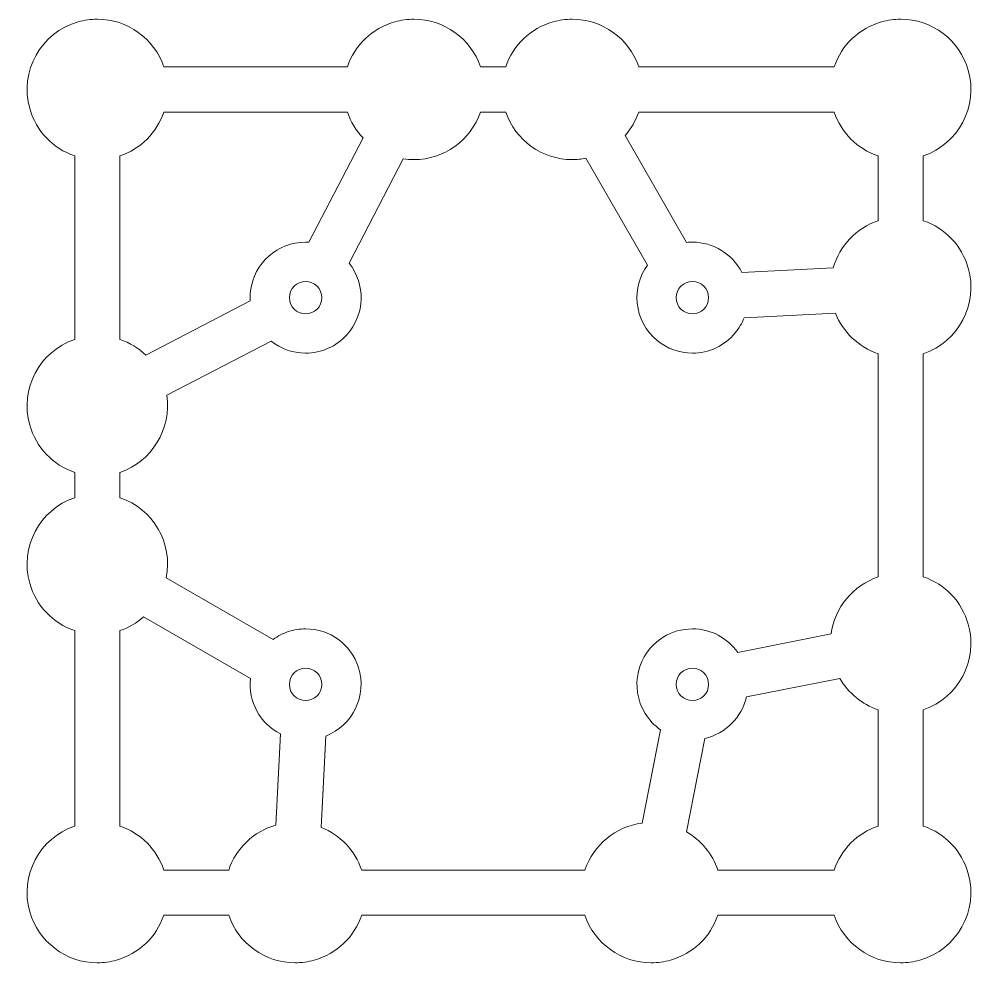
# Model space of a CAD drawing. Header units: inches. Extents: x 5 to 166, y 136 to 295.
import ezdxf

# ---------------------------------------------------------------- set-up
doc = ezdxf.new("R2010")
doc.units = ezdxf.units.IN
doc.header["$MEASUREMENT"] = 0

# ---------------------------------------------------------------- blocks, each defined once
blk = doc.blocks.new('block 2')
at = {"color": 7, "lineweight": 15, "true_color": 0xffffff}
blk.add_open_spline([(117.7, 180.32), (116.19, 180.32), (114.97, 181.54), (114.97, 183.04), (114.97, 184.55), (116.19, 185.77), (117.7, 185.77), (119.2, 185.77), (120.42, 184.55), (120.42, 183.04), (120.42, 181.54), (119.2, 180.32), (117.7, 180.32)], degree=3, knots=[0, 0, 0, 0, 1, 1, 1, 2, 2, 2, 3, 3, 3, 4, 4, 4, 4], dxfattribs=at)
blk = doc.blocks.new('block 3')
at = {"color": 7, "lineweight": 15, "true_color": 0xffffff}
blk.add_open_spline([(62.12, 151.84), (61, 155.12), (58.51, 157.74), (55.3, 159.01), (55.3, 159.01), (56.07, 174.35), (56.07, 174.35), (60.63, 176.11), (63.09, 181.17), (61.58, 185.89), (60.34, 189.76), (56.77, 192.37), (52.7, 192.37), (51.74, 192.37), (50.78, 192.22), (49.85, 191.93), (48.91, 191.62), (48.02, 191.17), (47.22, 190.59), (47.22, 190.59), (29.27, 200.95), (29.27, 200.95), (30.44, 206.78), (27.13, 212.51), (21.5, 214.42), (21.5, 214.42), (21.5, 218.67), (21.5, 218.67), (26.88, 220.5), (30.22, 226.01), (29.36, 231.63), (29.36, 231.63), (46.89, 240.74), (46.89, 240.74), (48.54, 239.43), (50.58, 238.72), (52.69, 238.72), (55.34, 238.72), (57.87, 239.85), (59.63, 241.81), (62.7, 245.23), (62.82, 250.3), (60, 253.85), (60, 253.85), (69.11, 271.38), (69.11, 271.38), (69.71, 271.29), (70.31, 271.24), (70.9, 271.24), (75.95, 271.24), (80.45, 274.5), (82.07, 279.24), (82.07, 279.24), (86.32, 279.24), (86.32, 279.24), (87.94, 274.5), (92.45, 271.24), (97.49, 271.24), (98.26, 271.24), (99.03, 271.32), (99.79, 271.47), (99.79, 271.47), (110.15, 253.52), (110.15, 253.52), (108.8, 251.67), (108.19, 249.43), (108.42, 247.13), (108.66, 244.66), (109.85, 242.42), (111.78, 240.84), (113.44, 239.47), (115.54, 238.72), (117.69, 238.72), (120.5, 238.72), (123.12, 239.96), (124.9, 242.12), (125.53, 242.89), (126.03, 243.75), (126.39, 244.67), (126.39, 244.67), (141.73, 245.44), (141.73, 245.44), (143, 242.23), (145.62, 239.74), (148.9, 238.62), (148.9, 238.62), (148.9, 201.11), (148.9, 201.11), (144.68, 199.68), (141.6, 195.93), (141, 191.51), (141, 191.51), (125.32, 188.42), (125.32, 188.42), (123.57, 190.9), (120.76, 192.37), (117.69, 192.37), (115.96, 192.37), (114.26, 191.89), (112.79, 190.97), (108.42, 188.27), (107.06, 182.51), (109.77, 178.14), (110.42, 177.07), (111.3, 176.15), (112.32, 175.42), (112.32, 175.42), (109.23, 159.74), (109.23, 159.74), (104.81, 159.14), (101.06, 156.06), (99.63, 151.84), (99.63, 151.84), (62.12, 151.84), (62.12, 151.84)], degree=3, knots=[0, 0, 0, 0, 1, 1, 1, 2, 2, 2, 3, 3, 3, 4, 4, 4, 5, 5, 5, 6, 6, 6, 7, 7, 7, 8, 8, 8, 9, 9, 9, 10, 10, 10, 11, 11, 11, 12, 12, 12, 13, 13, 13, 14, 14, 14, 15, 15, 15, 16, 16, 16, 17, 17, 17, 18, 18, 18, 19, 19, 19, 20, 20, 20, 21, 21, 21, 22, 22, 22, 23, 23, 23, 24, 24, 24, 25, 25, 25, 26, 26, 26, 27, 27, 27, 28, 28, 28, 29, 29, 29, 30, 30, 30, 31, 31, 31, 32, 32, 32, 33, 33, 33, 34, 34, 34, 35, 35, 35, 36, 36, 36, 37, 37, 37, 38, 38, 38, 38], dxfattribs=at)
blk = doc.blocks.new('block 4')
at = {"color": 7, "lineweight": 15, "true_color": 0xffffff}
blk.add_open_spline([(52.7, 245.32), (51.19, 245.32), (49.97, 246.54), (49.97, 248.04), (49.97, 249.55), (51.19, 250.77), (52.7, 250.77), (54.2, 250.77), (55.42, 249.55), (55.42, 248.04), (55.42, 246.54), (54.2, 245.32), (52.7, 245.32)], degree=3, knots=[0, 0, 0, 0, 1, 1, 1, 2, 2, 2, 3, 3, 3, 4, 4, 4, 4], dxfattribs=at)
blk = doc.blocks.new('block 5')
at = {"color": 7, "lineweight": 15, "true_color": 0xffffff}
blk.add_open_spline([(152.69, 136.24), (147.65, 136.24), (143.14, 139.5), (141.52, 144.24), (141.52, 144.24), (121.97, 144.24), (121.97, 144.24), (120.72, 140.56), (117.79, 137.76), (114.01, 136.69), (112.96, 136.39), (111.88, 136.24), (110.79, 136.24), (105.75, 136.24), (101.24, 139.5), (99.62, 144.24), (99.62, 144.24), (62.12, 144.24), (62.12, 144.24), (60.87, 140.56), (57.94, 137.76), (54.16, 136.69), (53.11, 136.39), (52.03, 136.24), (50.94, 136.24), (45.9, 136.24), (41.39, 139.5), (39.77, 144.24), (39.77, 144.24), (28.87, 144.24), (28.87, 144.24), (27.62, 140.56), (24.69, 137.76), (20.91, 136.69), (19.86, 136.39), (18.78, 136.24), (17.69, 136.24), (12.44, 136.24), (7.78, 139.77), (6.34, 144.83), (4.62, 150.89), (7.99, 157.21), (13.9, 159.22), (13.9, 159.22), (13.9, 192.07), (13.9, 192.07), (10.21, 193.32), (7.41, 196.25), (6.34, 200.03), (4.62, 206.09), (7.99, 212.41), (13.9, 214.42), (13.9, 214.42), (13.9, 218.67), (13.9, 218.67), (10.21, 219.92), (7.41, 222.85), (6.34, 226.63), (4.62, 232.69), (7.99, 239.01), (13.9, 241.02), (13.9, 241.02), (13.9, 271.87), (13.9, 271.87), (10.21, 273.12), (7.41, 276.05), (6.34, 279.83), (4.57, 286.09), (8.22, 292.62), (14.48, 294.4), (15.53, 294.7), (16.62, 294.85), (17.7, 294.85), (22.75, 294.85), (27.25, 291.59), (28.87, 286.84), (28.87, 286.84), (59.72, 286.84), (59.72, 286.84), (60.97, 290.53), (63.91, 293.33), (67.68, 294.4), (68.73, 294.7), (69.82, 294.85), (70.9, 294.85), (75.95, 294.85), (80.45, 291.59), (82.07, 286.84), (82.07, 286.84), (86.32, 286.84), (86.32, 286.84), (87.57, 290.53), (90.51, 293.33), (94.28, 294.4), (95.33, 294.7), (96.42, 294.85), (97.5, 294.85), (102.55, 294.85), (107.05, 291.59), (108.67, 286.84), (108.67, 286.84), (141.52, 286.84), (141.52, 286.84), (142.77, 290.53), (145.71, 293.33), (149.48, 294.4), (150.53, 294.7), (151.62, 294.85), (152.7, 294.85), (157.95, 294.85), (162.62, 291.32), (164.05, 286.26), (165.77, 280.2), (162.4, 273.88), (156.5, 271.87), (156.5, 271.87), (156.5, 260.97), (156.5, 260.97), (160.18, 259.72), (162.98, 256.78), (164.05, 253.01), (165.77, 246.95), (162.4, 240.63), (156.5, 238.62), (156.5, 238.62), (156.5, 201.12), (156.5, 201.12), (160.18, 199.87), (162.98, 196.93), (164.05, 193.16), (165.77, 187.1), (162.4, 180.78), (156.5, 178.77), (156.5, 178.77), (156.5, 159.22), (156.5, 159.22), (160.18, 157.97), (162.98, 155.03), (164.05, 151.26), (165.82, 145), (162.17, 138.47), (155.91, 136.69), (154.86, 136.39), (153.78, 136.24), (152.69, 136.24)], degree=3, knots=[0, 0, 0, 0, 1, 1, 1, 2, 2, 2, 3, 3, 3, 4, 4, 4, 5, 5, 5, 6, 6, 6, 7, 7, 7, 8, 8, 8, 9, 9, 9, 10, 10, 10, 11, 11, 11, 12, 12, 12, 13, 13, 13, 14, 14, 14, 15, 15, 15, 16, 16, 16, 17, 17, 17, 18, 18, 18, 19, 19, 19, 20, 20, 20, 21, 21, 21, 22, 22, 22, 23, 23, 23, 24, 24, 24, 25, 25, 25, 26, 26, 26, 27, 27, 27, 28, 28, 28, 29, 29, 29, 30, 30, 30, 31, 31, 31, 32, 32, 32, 33, 33, 33, 34, 34, 34, 35, 35, 35, 36, 36, 36, 37, 37, 37, 38, 38, 38, 39, 39, 39, 40, 40, 40, 41, 41, 41, 42, 42, 42, 43, 43, 43, 44, 44, 44, 45, 45, 45, 46, 46, 46, 47, 47, 47, 48, 48, 48, 48], dxfattribs=at)
blk = doc.blocks.new('block 6')
at = {"color": 7, "lineweight": 15, "true_color": 0xffffff}
blk.add_open_spline([(117.7, 245.32), (116.19, 245.32), (114.97, 246.54), (114.97, 248.04), (114.97, 249.55), (116.19, 250.77), (117.7, 250.77), (119.2, 250.77), (120.42, 249.55), (120.42, 248.04), (120.42, 246.54), (119.2, 245.32), (117.7, 245.32)], degree=3, knots=[0, 0, 0, 0, 1, 1, 1, 2, 2, 2, 3, 3, 3, 4, 4, 4, 4], dxfattribs=at)
blk = doc.blocks.new('block 7')
at = {"color": 7, "lineweight": 15, "true_color": 0xffffff}
blk.add_open_spline([(52.7, 180.32), (51.19, 180.32), (49.97, 181.54), (49.97, 183.04), (49.97, 184.55), (51.19, 185.77), (52.7, 185.77), (54.2, 185.77), (55.42, 184.55), (55.42, 183.04), (55.42, 181.54), (54.2, 180.32), (52.7, 180.32)], degree=3, knots=[0, 0, 0, 0, 1, 1, 1, 2, 2, 2, 3, 3, 3, 4, 4, 4, 4], dxfattribs=at)
blk = doc.blocks.new('block 8')
at = {"color": 7, "lineweight": 15, "true_color": 0xffffff}
blk.add_open_spline([(121.97, 151.84), (121.05, 154.55), (119.16, 156.84), (116.69, 158.27), (116.69, 158.27), (119.78, 173.95), (119.78, 173.95), (123.26, 174.75), (125.99, 177.48), (126.79, 180.96), (126.79, 180.96), (142.47, 184.05), (142.47, 184.05), (143.9, 181.58), (146.19, 179.69), (148.9, 178.77), (148.9, 178.77), (148.9, 159.22), (148.9, 159.22), (145.4, 158.03), (142.71, 155.34), (141.52, 151.84), (141.52, 151.84), (121.97, 151.84), (121.97, 151.84)], degree=3, knots=[0, 0, 0, 0, 1, 1, 1, 2, 2, 2, 3, 3, 3, 4, 4, 4, 5, 5, 5, 6, 6, 6, 7, 7, 7, 8, 8, 8, 8], dxfattribs=at)
blk = doc.blocks.new('block 9')
at = {"color": 7, "lineweight": 15, "true_color": 0xffffff}
blk.add_open_spline([(28.87, 151.84), (27.69, 155.34), (24.99, 158.03), (21.5, 159.22), (21.5, 159.22), (21.5, 192.07), (21.5, 192.07), (22.96, 192.57), (24.31, 193.35), (25.47, 194.37), (25.47, 194.37), (43.42, 184.01), (43.42, 184.01), (43.02, 180.17), (45.03, 176.48), (48.48, 174.73), (48.48, 174.73), (47.71, 159.39), (47.71, 159.39), (43.99, 158.33), (41.02, 155.51), (39.77, 151.84), (39.77, 151.84), (28.87, 151.84), (28.87, 151.84)], degree=3, knots=[0, 0, 0, 0, 1, 1, 1, 2, 2, 2, 3, 3, 3, 4, 4, 4, 5, 5, 5, 6, 6, 6, 7, 7, 7, 8, 8, 8, 8], dxfattribs=at)
blk = doc.blocks.new('block 10')
at = {"color": 7, "lineweight": 15, "true_color": 0xffffff}
blk.add_open_spline([(25.85, 238.37), (24.61, 239.56), (23.12, 240.46), (21.5, 241.02), (21.5, 241.02), (21.5, 271.87), (21.5, 271.87), (24.99, 273.05), (27.69, 275.75), (28.87, 279.24), (28.87, 279.24), (59.72, 279.24), (59.72, 279.24), (60.28, 277.62), (61.18, 276.13), (62.37, 274.89), (62.37, 274.89), (53.25, 257.35), (53.25, 257.35), (53.06, 257.36), (52.87, 257.37), (52.69, 257.37), (47.98, 257.37), (44, 253.84), (43.44, 249.16), (43.37, 248.6), (43.35, 248.04), (43.39, 247.49), (43.39, 247.49), (25.85, 238.37), (25.85, 238.37)], degree=3, knots=[0, 0, 0, 0, 1, 1, 1, 2, 2, 2, 3, 3, 3, 4, 4, 4, 5, 5, 5, 6, 6, 6, 7, 7, 7, 8, 8, 8, 9, 9, 9, 10, 10, 10, 10], dxfattribs=at)
blk = doc.blocks.new('block 11')
at = {"color": 7, "lineweight": 15, "true_color": 0xffffff}
blk.add_open_spline([(126.01, 252.26), (124.43, 255.38), (121.23, 257.37), (117.7, 257.37), (117.38, 257.37), (117.05, 257.35), (116.73, 257.32), (116.73, 257.32), (106.37, 275.27), (106.37, 275.27), (107.39, 276.43), (108.17, 277.78), (108.67, 279.24), (108.67, 279.24), (141.52, 279.24), (141.52, 279.24), (142.71, 275.75), (145.4, 273.05), (148.9, 271.87), (148.9, 271.87), (148.9, 260.97), (148.9, 260.97), (145.23, 259.72), (142.41, 256.75), (141.35, 253.03), (141.35, 253.03), (126.01, 252.26), (126.01, 252.26)], degree=3, knots=[0, 0, 0, 0, 1, 1, 1, 2, 2, 2, 3, 3, 3, 4, 4, 4, 5, 5, 5, 6, 6, 6, 7, 7, 7, 8, 8, 8, 9, 9, 9, 9], dxfattribs=at)

msp = doc.modelspace()

# ---------------------------------------------------------------- block references
for name in ['block 5', 'block 3', 'block 10', 'block 11', 'block 4', 'block 6', 'block 9', 'block 7', 'block 2', 'block 8']:
    msp.add_blockref(name, (0, 0))

doc.saveas('drawing.dxf')
